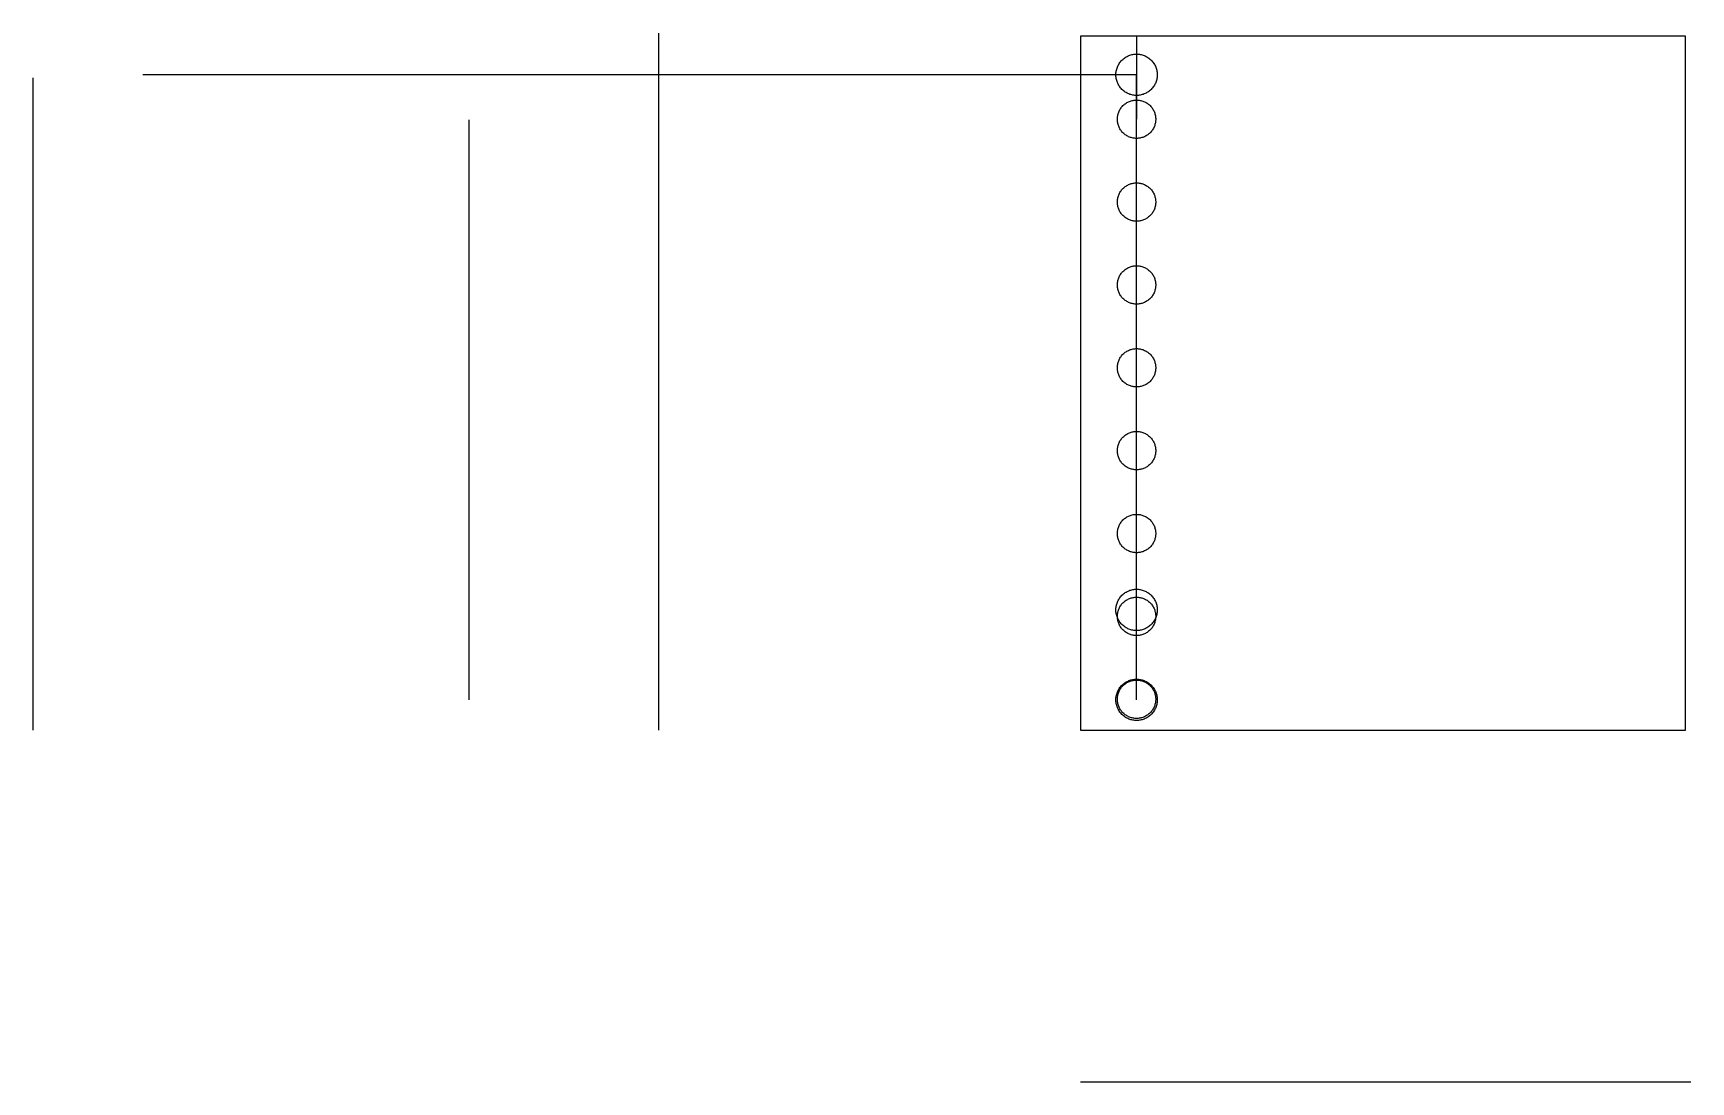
# Model space of a CAD drawing. Header units: millimetres. Extents: x -1110 to 1117, y -1011 to -125.
# Drawn here: x 285.8 to 336.7, y -310.1 to -278 of the extents above; entities that cross this region are included whole.
import ezdxf

# ---------------------------------------------------------------- set-up
doc = ezdxf.new("R2010")
doc.units = ezdxf.units.MM
doc.header["$MEASUREMENT"] = 0
doc.layers.add('Driver$TB6612FNG', color=18, linetype='Continuous', true_color=0x000000)

msp = doc.modelspace()

# ---------------------------------------------------------------- linework, layer by layer
at = {"layer": 'Driver$TB6612FNG'}
for points in [[(305.015, -299.351), (305.015, -277.984)], [(319.661, -278.082), (319.661, -280.622)], [(285.827, -299.351), (285.827, -279.351)], [(319.661, -279.26), (289.195, -279.26)], [(319.661, -298.42), (319.661, -279.26)], [(299.2, -298.42), (299.2, -280.64)], [(317.944, -310.13), (336.657, -310.13)]]:
    msp.add_lwpolyline(points, dxfattribs=at)
msp.add_lwpolyline([(317.944, -299.351), (336.498, -299.351), (336.498, -278.077), (317.944, -278.077)], close=True, dxfattribs=at)
for points in [[(319.661, -278.626), (319.028, -278.626), (319.028, -279.26), (319.028, -279.893), (319.661, -279.893), (320.295, -279.893), (320.295, -279.26), (320.295, -278.626), (319.661, -278.626)], [(319.661, -280.034), (319.073, -280.034), (319.073, -280.622), (319.073, -281.21), (319.661, -281.21), (320.249, -281.21), (320.249, -280.622), (320.249, -280.034), (319.661, -280.034)], [(319.661, -282.574), (319.073, -282.574), (319.073, -283.162), (319.073, -283.75), (319.661, -283.75), (320.249, -283.75), (320.249, -283.162), (320.249, -282.574), (319.661, -282.574)], [(319.661, -285.114), (319.073, -285.114), (319.073, -285.702), (319.073, -286.29), (319.661, -286.29), (320.249, -286.29), (320.249, -285.702), (320.249, -285.114), (319.661, -285.114)], [(319.661, -287.654), (319.073, -287.654), (319.073, -288.242), (319.073, -288.83), (319.661, -288.83), (320.249, -288.83), (320.249, -288.242), (320.249, -287.654), (319.661, -287.654)], [(319.661, -290.194), (319.073, -290.194), (319.073, -290.782), (319.073, -291.37), (319.661, -291.37), (320.249, -291.37), (320.249, -290.782), (320.249, -290.194), (319.661, -290.194)], [(319.661, -292.734), (319.073, -292.734), (319.073, -293.322), (319.073, -293.91), (319.661, -293.91), (320.249, -293.91), (320.249, -293.322), (320.249, -292.734), (319.661, -292.734)], [(319.661, -295.03), (319.028, -295.03), (319.028, -295.663), (319.028, -296.297), (319.661, -296.297), (320.295, -296.297), (320.295, -295.663), (320.295, -295.03), (319.661, -295.03)], [(319.661, -295.274), (319.073, -295.274), (319.073, -295.862), (319.073, -296.45), (319.661, -296.45), (320.249, -296.45), (320.249, -295.862), (320.249, -295.274), (319.661, -295.274)], [(319.661, -297.787), (319.028, -297.787), (319.028, -298.42), (319.028, -299.054), (319.661, -299.054), (320.295, -299.054), (320.295, -298.42), (320.295, -297.787), (319.661, -297.787)], [(319.661, -297.814), (319.073, -297.814), (319.073, -298.402), (319.073, -298.99), (319.661, -298.99), (320.249, -298.99), (320.249, -298.402), (320.249, -297.814), (319.661, -297.814)]]:
    msp.add_rational_spline(points, [1, 0.707106781187, 1, 0.707106781187, 1, 0.707106781187, 1, 0.707106781187, 1], degree=2, knots=[0, 0, 0, 0.99502, 0.99502, 1.990039, 1.990039, 2.985059, 2.985059, 3.980078, 3.980078, 3.980078], dxfattribs=at)

doc.saveas('drawing.dxf')
